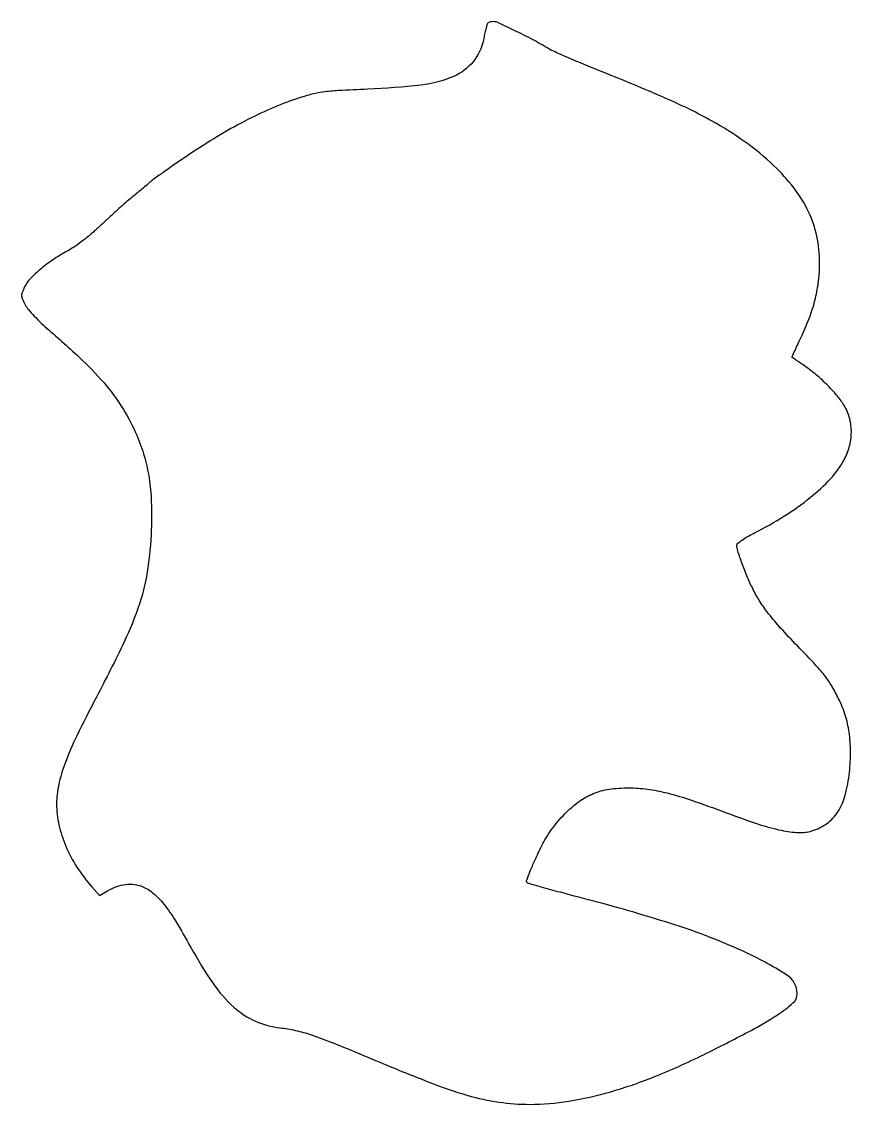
# Model space of a CAD drawing. Extents: x 0 to 331, y 0 to 431.
import ezdxf

# ---------------------------------------------------------------- set-up
doc = ezdxf.new("R2010")
doc.units = 0

msp = doc.modelspace()

# ---------------------------------------------------------------- linework, layer by layer
msp.add_lwpolyline([(185.670069, 430.25, 0.069124), (185.44396, 429.715786, 0.004184), (185.005887, 428.028313, 0.00619), (184.524254, 426.000998, 0.004533), (184.038079, 423.740001, -0.120668), (179.897683, 415.011255, -0.121671), (172.203236, 409.215613, -0.071659), (159.257477, 405.767087, -0.019272), (138, 404.090099, 0.003454), (126.230092, 403.535371, 0.020262), (120.069496, 402.951319, 0.031438), (115.211698, 401.977235, 0.016486), (109.309623, 400.192043, 0.02128), (99.340214, 396.333972, 0.016956), (88.933622, 391.362042, 0.015709), (78.081826, 385.277333, 0.012542), (66.771214, 378.066993, 0.002244), (61.542379, 374.511992, 0.002962), (56.810919, 371.222605, 0.002138), (52.875119, 368.426396, 0.028779), (51.5, 367.315464, -0.008032), (50.385731, 366.336186, -0.001843), (48.471875, 364.720048, -0.001905), (46.252344, 362.874113, -0.001857), (44, 361.029381, 0.008315), (41.389238, 358.834154, 0.0037), (38.018554, 355.858819, 0.003661), (34.496407, 352.656315, 0.004943), (31.361036, 349.70536, -0.014256), (28.241746, 346.877221, -0.011857), (24.77202, 344.046852, -0.012029), (21.469431, 341.605895, -0.031491), (18.955272, 340.066279, 0.025208), (13.160014, 336.616693, 0.026047), (7.806943, 332.636083, 0.027319), (3.52864, 328.681436, 0.081453), (1.258869, 325.416663, 0.020009), (0.300404, 323.180656, 0.101027), (0.080344, 321.84735, 0.097384), (0.395973, 320.511092, 0.01792), (1.530547, 318.232256, 0.051144), (2.769584, 316.421086, 0.013274), (5.124598, 313.782783, 0.013358), (7.98433, 310.903465, 0.013268), (11, 308.174329, -0.012612), (24.496116, 295.992711, -0.028886), (33.867628, 286.004728, -0.036272), (40.632856, 276.594158, -0.037131), (45.907913, 266.375923, -0.029412), (48.966264, 257.825892, -0.033021), (50.86149, 249.298308, -0.029797), (51.740497, 239.883737, -0.017633), (51.720839, 228.597958, -0.028333), (50.23725, 212.803162, -0.041848), (47.011916, 199.269341, -0.032119), (40.917814, 184.091791, -0.009976), (29.867636, 162.119986, 0.008191), (22.050637, 146.714202, 0.024125), (17.370798, 135.795839, 0.034898), (14.835773, 127.20453, 0.054343), (14, 119.537472, 0.055689), (14.92103, 111.293719, 0.045286), (17.659673, 102.832715, 0.042481), (22.098137, 94.480426, 0.036808), (28.079939, 86.561736), (31.097469, 83.124959), (34.298735, 84.989154, -0.045588), (37.936569, 86.684974, -0.057223), (41.555788, 87.53536, -0.061415), (45.054768, 87.513601, -0.06682), (48.339093, 86.631678, -0.078458), (52.618133, 83.994174, -0.047964), (56.738704, 79.710308, -0.031582), (61.373017, 73.036687, -0.009913), (67.462077, 62.5, 0.024392), (76.360931, 48.081378, 0.059255), (84.592676, 38.697779, 0.078509), (93.198048, 33.113459, 0.079172), (103.081041, 30.474685, -0.030795), (109.143333, 29.468517, -0.024376), (115.539558, 27.665308, -0.015139), (124.087447, 24.508173, -0.003677), (138, 18.765994, 0.006168), (162.231418, 8.905861, 0.022922), (177.829282, 3.593109, 0.034586), (190.163917, 0.921459, 0.035694), (202.61901, 0.013137, 0.040952), (218.029653, 1.255106, 0.029894), (234.792534, 5.03966, 0.026424), (253.043485, 11.386104, 0.018321), (272.956919, 20.377619, 0.00599), (290.686238, 29.444769, 0.023917), (301.196152, 35.638736, 0.03676), (307.364438, 40.365582, 0.214044), (309, 44.011164, 0.258685), (304.778495, 51.624705, 0.032047), (287.472508, 60.94869, 0.028631), (262.359199, 70.772069, 0.014146), (229.5, 80.482143, -0.000427), (214.69941, 84.417706, -0.002604), (207.060379, 86.498628, -0.001444), (202.028319, 87.913257, -0.127804), (201.361892, 88.304775, -0.293862), (201.204372, 89.030401, -0.006251), (202.589793, 92.598429, -0.01118), (204.535782, 97.134843, -0.005042), (207.280316, 103, -0.026566), (208.974229, 106.094255, -0.018532), (211.192365, 109.399564, -0.01798), (213.744964, 112.661065, -0.019723), (216.451095, 115.627957, -0.039137), (222.152364, 120.564709, -0.062105), (227.776971, 123.721001, -0.06089), (234.085849, 125.43779, -0.036031), (241.87755, 126, -0.034031), (249.368465, 125.489556, -0.028355), (257.201963, 123.960521, -0.020236), (266.940969, 121.055021, -0.006899), (280.832288, 116.075502, 0.00968), (293.626367, 111.569451, 0.027441), (302.756545, 109.097528, 0.039799), (309.597344, 108.203335, 0.085588), (314.858855, 108.839566, 0.084067), (320.816105, 111.782453, 0.093031), (325.231494, 116.440223, 0.077572), (328.195428, 123.107229, 0.040642), (329.845089, 132.058253, 0.025099), (330.279254, 140.592733, 0.036339), (329.73636, 148.11936, 0.039536), (328.175955, 154.978583, 0.039647), (325.556334, 161.5, 0.016867), (322.791845, 166.621681, 0.033793), (320.210922, 170.424814, 0.022264), (316.522622, 174.73049, 0.003857), (309.129868, 182.5, -0.007553), (302.453835, 189.620951, -0.018141), (297.7856, 195.143322, -0.023412), (294.32146, 200.009192, -0.026642), (291.486009, 204.977524, -0.016559), (289.288244, 209.741772, -0.01181), (287.133541, 215.208069, -0.009166), (285.37517, 220.283162, -0.078962), (285, 222.643979, -0.228329), (285.333034, 223.335241, -0.016795), (287.069111, 224.625899, -0.020721), (289.345005, 226.066319, -0.014078), (292.043783, 227.522049, 0.023402), (303.966213, 234.242907, 0.029794), (314.242335, 241.574123, 0.033389), (322.326375, 249.045015, 0.06394), (327.52538, 256.170527, 0.057267), (329.794292, 261.718272, 0.065055), (330.617514, 267.400088, 0.067403), (329.94711, 272.929963, 0.069019), (327.830579, 278.034405, 0.042849), (324.991687, 282.040245, 0.022162), (320.820832, 286.548914, 0.021617), (316.016936, 290.906786, 0.027237), (311.198313, 294.487461, -0.003545), (309.588861, 295.569032, -0.00569), (308.233254, 296.516821, -0.00155), (307.071386, 297.354458, -0.240231), (307, 297.494461, -0.107199), (307.037735, 297.668441, -0.000232), (308.167783, 300.147956, -0.001564), (309.451364, 302.937746, -0.000969), (310.97543, 306.206496, 0.020973), (314.158328, 313.813376, 0.02903), (316.317354, 320.885408, 0.03069), (317.559822, 327.835574, 0.028404), (317.985219, 335.068499, 0.054023), (316.868327, 345.56698, 0.057344), (313.530025, 355.361357, 0.053607), (307.818474, 364.67371, 0.038471), (299.633513, 373.743183, 0.035047), (288.234751, 383.144209, 0.029016), (274.911976, 391.526003, 0.022261), (257.651731, 400.056867, 0.009282), (233.683743, 410.076366, -0.003366), (225.771409, 413.274567, -0.004135), (218.430131, 416.370863, -0.003446), (212.304114, 419.064723, -0.029728), (209.657458, 420.444689, 0.013049), (203.595474, 423.867125, 0.009217), (196.620501, 427.405198, 0.005117), (189.982943, 430.536231, 0.10805), (187.861914, 431, 0.039505), (187.161555, 430.944578, 0.042964), (186.498709, 430.779688, 0.047294), (185.964003, 430.5382, 0.129123)], format="xyb", close=True)

doc.saveas('drawing.dxf')
